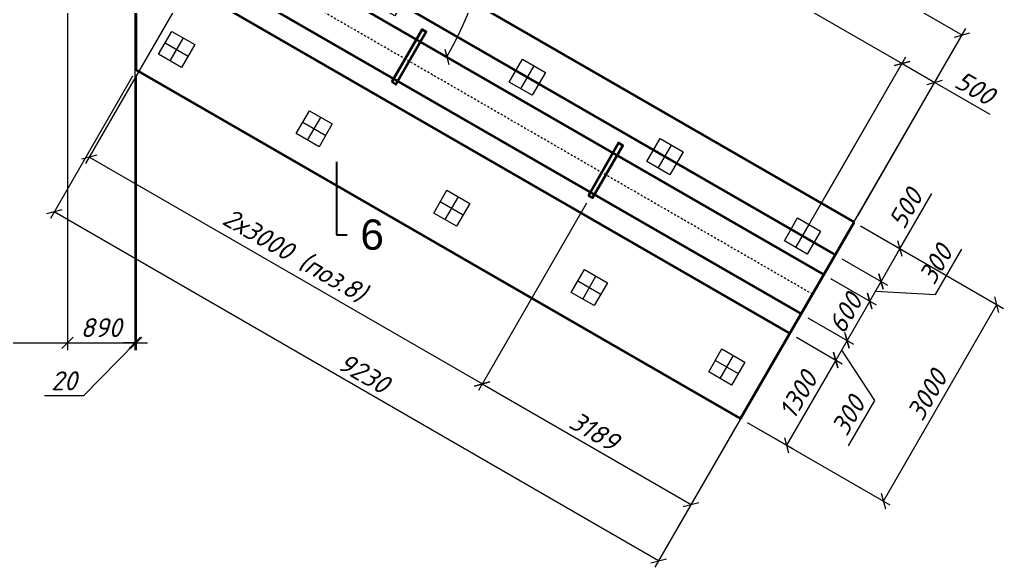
# Model space of a CAD drawing. Header units: millimetres. Extents: x 1725 to 53986, y 1481 to 48803.
# Drawn here: x 40421 to 53429, y 22372 to 29615 of the extents above; entities that cross this region are included whole.
import ezdxf
from ezdxf import colors
from ezdxf.entities.mleader import LeaderData, LeaderLine
from ezdxf.math import Vec2, Vec3

# ---------------------------------------------------------------- set-up
doc = ezdxf.new("R2010")
doc.units = ezdxf.units.MM
doc.linetypes.add('DASHDOT', pattern=[25.4, 12.7, -6.35, 0, -6.35])
doc.linetypes.add('DASHED', pattern=[19.05, 12.7, -6.35])
doc.layers.get('Defpoints').update_dxf_attribs({"color": 6})
for name, color, linetype, lineweight in [('$Выноски', 5, 'Continuous', 13), ('$Оси', 1, 'DASHDOT', 13), ('$Пунктир', 3, 'DASHED', 13), ('$Размеры', 5, 'Continuous', 13), ('$Слои конструкции', 7, 'Continuous', 35)]:
    doc.layers.add(name, color=color, linetype=linetype, lineweight=lineweight)
doc.styles.add('@ТРАНСПРОЕКТ', font='isocpeur.ttf', dxfattribs={"oblique": 15})
doc.styles.get("Standard").update_dxf_attribs({"font": 'arial.ttf'})
doc.dimstyles.new('@TN  1-100', dxfattribs={"dimscale": 100, "dimtxt": 2.5, "dimasz": 1.5, "dimexe": 0.7, "dimexo": 1, "dimgap": 0.5, "dimtad": 1, "dimdec": 0, "dimzin": 0, "dimdsep": 46, "dimtxsty": '@ТРАНСПРОЕКТ', "dimblk": 'OBLIQUE', "dimcen": 0, "dimclrd": 256, "dimclre": 256, "dimclrt": 256, "dimaunit": 1, "dimadec": 3, "dimazin": 0, "dimtfac": 1, "dimtdec": 0, "dimtofl": 0, "dimtmove": 0, "dimatfit": 3, "dimfxl": 1, "dimtolj": 1, "dimtzin": 0, "dimlwd": 13, "dimlwe": 13, "dimarcsym": 0})
doc.dimstyles.new('@TN  1-100$0', dxfattribs={"dimscale": 100, "dimtxt": 2.5, "dimasz": 1.5, "dimexe": 1, "dimexo": 1, "dimgap": 0.75, "dimtad": 1, "dimdec": 0, "dimzin": 0, "dimdsep": 46, "dimtxsty": '@ТРАНСПРОЕКТ', "dimblk": 'OBLIQUE', "dimcen": 0, "dimclrd": 5, "dimclre": 5, "dimclrt": 5, "dimaunit": 1, "dimadec": 3, "dimazin": 0, "dimtfac": 1, "dimtdec": 0, "dimtofl": 0, "dimtmove": 0, "dimatfit": 3, "dimfxl": 1, "dimtfill": 1, "dimtolj": 1, "dimtzin": 0, "dimlwd": 13, "dimlwe": 13, "dimarcsym": 0})

# ---------------------------------------------------------------- blocks, each defined once
blk = doc.blocks.new('_Oblique')
at = {"color": 0, "linetype": 'ByBlock', "lineweight": -2}
blk.add_line((-0.5, -0.5), (0.5, 0.5), dxfattribs=at)
blk = doc.blocks.new('*D225')
at = {"layer": '$Размеры', "color": 5, "linetype": 'Continuous', "lineweight": 13, "transparency": 16777216}
for p, q in [((16902, 30294), (16902, 25242)), ((41052, 30294), (41052, 25242)), ((16902, 25342), (41052, 25342))]:
    blk.add_line(p, q, dxfattribs=at)
at = {"layer": 'Defpoints', "color": 0, "transparency": 16777216}
for p in [(16902, 30394), (41052, 30394), (41052, 25342)]:
    blk.add_point(p, dxfattribs=at)
at = {"layer": '$Размеры', "color": 5, "lineweight": 13, "transparency": 16777216, "xscale": 150, "yscale": 150, "zscale": 150, "rotation": 180}
blk.add_blockref('_Oblique', (16902, 25342), dxfattribs=at)
at = {"layer": '$Размеры', "color": 5, "lineweight": 13, "transparency": 16777216, "xscale": 150, "yscale": 150, "zscale": 150}
blk.add_blockref('_Oblique', (41052, 25342), dxfattribs=at)
at = {"layer": '$Размеры', "color": 5, "transparency": 16777216, "insert": (28977, 25542), "char_height": 250, "attachment_point": 5, "style": '@ТРАНСПРОЕКТ', "bg_fill": 3, "box_fill_scale": 1.1, "bg_fill_color": 9, "bg_fill_true_color": 13158600, "bg_fill_transparency": 0}
blk.add_mtext('\\A1;23х1050=24150', dxfattribs=at)
blk = doc.blocks.new('*D227')
at = {"layer": '$Размеры', "color": 5, "linetype": 'Continuous', "lineweight": 13, "transparency": 16777216}
for p, q in [((41052, 30294), (41052, 25242)), ((41942, 29994), (41942, 25242)), ((41052, 25342), (41942, 25342))]:
    blk.add_line(p, q, dxfattribs=at)
at = {"layer": 'Defpoints', "color": 0, "transparency": 16777216}
for p in [(41052, 30394), (41942, 30094), (41942, 25342)]:
    blk.add_point(p, dxfattribs=at)
at = {"layer": '$Размеры', "color": 5, "lineweight": 13, "transparency": 16777216, "xscale": 150, "yscale": 150, "zscale": 150, "rotation": 180}
blk.add_blockref('_Oblique', (41052, 25342), dxfattribs=at)
at = {"layer": '$Размеры', "color": 5, "lineweight": 13, "transparency": 16777216, "xscale": 150, "yscale": 150, "zscale": 150}
blk.add_blockref('_Oblique', (41942, 25342), dxfattribs=at)
at = {"layer": '$Размеры', "color": 5, "transparency": 16777216, "insert": (41497, 25542), "char_height": 250, "attachment_point": 5, "style": '@ТРАНСПРОЕКТ', "bg_fill": 3, "box_fill_scale": 1.1, "bg_fill_color": 9, "bg_fill_true_color": 13158600, "bg_fill_transparency": 0}
blk.add_mtext('\\A1;890', dxfattribs=at)
blk = doc.blocks.new('A$C11282C60')
at = {"layer": '$Оси', "ltscale": 0.5}
for points in [[(0.175, 0.35), (0.175, 0)], [(0, 0.175), (0.35, 0.175)]]:
    blk.add_lwpolyline(points, dxfattribs=at)
at = {"layer": '$Пунктир', "ltscale": 0.5}
blk.add_lwpolyline([(0, 0), (0.35, 0), (0.35, 0.35), (0, 0.35)], close=True, dxfattribs=at)
blk = doc.blocks.new('A$C0AF07C0A')
at = {"layer": '$Оси', "ltscale": 2}
blk.add_lwpolyline([(8943, 6110), (0, 946)], dxfattribs=at)
at = {"layer": '$Слои конструкции'}
for points in [[(9493, 5157), (7993, 7755), (0, 3140), (0, 0), (561, 0), (9493, 5157)], [(0, 1639), (8643, 6629)], [(8793, 6370), (9093, 5850), (0, 600), (0, 1293), (8793, 6370)], [(0, 254), (9243, 5590)], [(866, 1100), (566, 1620)]]:
    blk.add_lwpolyline(points, dxfattribs=at)
at = {"color": 4, "xscale": 999.9999999999995, "yscale": 999.9999999999995, "zscale": 999.9999999999995, "rotation": 29.99999999983618}
for p in [(7746, 6833), (5928, 5783), (8746, 5101), (4109, 4733), (6928, 4051), (2290, 3683), (5109, 3001), (472, 2633), (3290, 1951), (1472, 901), (562, 376)]:
    blk.add_blockref('A$C11282C60', p, dxfattribs=at)
blk = doc.blocks.new('*D180')
at = {"layer": '$Размеры', "color": 5, "linetype": 'Continuous', "lineweight": 13, "transparency": 16777216}
blk.add_arc((41962, 31494), 4742, 330, 0, dxfattribs=at)
at = {"layer": 'Defpoints', "color": 0, "transparency": 16777216}
for p in [(41942, 31494), (41962, 31494), (50285, 31494), (46418, 29872), (51055, 26244)]:
    blk.add_point(p, dxfattribs=at)
at = {"layer": '$Размеры', "color": 5, "lineweight": 13, "transparency": 16777216, "xscale": 150, "yscale": 150, "zscale": 150}
for p, rotation in [((46704, 31494), 90), ((46069, 29123), 240.0000000000009)]:
    blk.add_blockref('_Oblique', p, dxfattribs=dict(at, rotation=rotation))
at = {"layer": '$Размеры', "color": 5, "transparency": 16777216, "insert": (46442, 30748), "char_height": 250, "attachment_point": 5, "rotation": 80.5514, "style": '@ТРАНСПРОЕКТ', "bg_fill": 3, "box_fill_scale": 1.1, "bg_fill_color": 9, "bg_fill_true_color": 13158600, "bg_fill_transparency": 0}
blk.add_mtext('\\A1;30°', dxfattribs=at)
blk = doc.blocks.new('*D181')
at = {"layer": '$Слои конструкции', "color": 5, "linetype": 'Continuous', "lineweight": 13, "transparency": 16777216}
for p, q in [((51142, 26194), (51749, 25844)), ((51662, 25894), (51362, 25374)), ((50842, 25674), (51449, 25324))]:
    blk.add_line(p, q, dxfattribs=at)
at = {"layer": 'Defpoints', "color": 0, "transparency": 16777216}
for p in [(51055, 26244), (50755, 25724)]:
    blk.add_point(p, dxfattribs=at)
at = {"layer": '$Слои конструкции', "color": 5, "lineweight": 13, "transparency": 16777216, "xscale": 150, "yscale": 150, "zscale": 150}
for p, rotation in [((51662, 25894), 60.00000000000921), ((51362, 25374), 240.0000000000092)]:
    blk.add_blockref('_Oblique', p, dxfattribs=dict(at, rotation=rotation))
at = {"layer": '$Слои конструкции', "color": 5, "transparency": 16777216, "insert": (51339, 25734), "char_height": 250, "attachment_point": 5, "rotation": 60, "style": '@ТРАНСПРОЕКТ', "bg_fill": 3, "box_fill_scale": 1.1, "bg_fill_color": 9, "bg_fill_true_color": 13158600, "bg_fill_transparency": 0}
blk.add_mtext('\\A1;600', dxfattribs=at)
at = {"layer": 'Defpoints', "color": 0, "transparency": 16777216}
blk.add_point((51362, 25374), dxfattribs=at)
blk = doc.blocks.new('*D182')
at = {"layer": '$Слои конструкции', "color": 5, "linetype": 'Continuous', "lineweight": 13, "transparency": 16777216}
for p, q in [((52533, 25979), (52879, 26579)), ((51292, 26454), (51899, 26103)), ((51142, 26194), (51749, 25844)), ((51662, 25894), (51812, 26153)), ((51737, 26024), (52533, 25979))]:
    blk.add_line(p, q, dxfattribs=at)
at = {"layer": 'Defpoints', "color": 0, "transparency": 16777216}
for p in [(51205, 26504), (51055, 26244), (51812, 26153)]:
    blk.add_point(p, dxfattribs=at)
at = {"layer": '$Слои конструкции', "color": 5, "lineweight": 13, "transparency": 16777216, "xscale": 150, "yscale": 150, "zscale": 150}
for p, rotation in [((51812, 26153), 59.99987843859095), ((51662, 25894), 239.999878438591)]:
    blk.add_blockref('_Oblique', p, dxfattribs=dict(at, rotation=rotation))
at = {"layer": '$Слои конструкции', "color": 5, "transparency": 16777216, "insert": (52533, 26379), "char_height": 250, "attachment_point": 5, "rotation": 59.9999, "style": '@ТРАНСПРОЕКТ', "bg_fill": 3, "box_fill_scale": 1.1, "bg_fill_color": 9, "bg_fill_true_color": 13158600, "bg_fill_transparency": 0}
blk.add_mtext('\\A1;300', dxfattribs=at)
blk = doc.blocks.new('*D183')
at = {"layer": '$Слои конструкции', "color": 5, "linetype": 'Continuous', "lineweight": 13, "transparency": 16777216}
for p, q in [((52062, 26586), (52483, 27316)), ((51542, 26887), (52149, 26536)), ((51812, 26153), (52062, 26586)), ((51292, 26454), (51899, 26103))]:
    blk.add_line(p, q, dxfattribs=at)
at = {"layer": 'Defpoints', "color": 0, "transparency": 16777216}
for p in [(51455, 26937), (52062, 26586), (51205, 26504)]:
    blk.add_point(p, dxfattribs=at)
at = {"layer": '$Слои конструкции', "color": 5, "lineweight": 13, "transparency": 16777216, "xscale": 150, "yscale": 150, "zscale": 150}
for p, rotation in [((52062, 26586), 59.99999999999021), ((51812, 26153), 239.9999999999902)]:
    blk.add_blockref('_Oblique', p, dxfattribs=dict(at, rotation=rotation))
at = {"layer": '$Слои конструкции', "color": 5, "transparency": 16777216, "insert": (52137, 27116), "char_height": 250, "attachment_point": 5, "rotation": 60, "style": '@ТРАНСПРОЕКТ', "bg_fill": 3, "box_fill_scale": 1.1, "bg_fill_color": 9, "bg_fill_true_color": 13158600, "bg_fill_transparency": 0}
blk.add_mtext('\\A1;500', dxfattribs=at)
blk = doc.blocks.new('*D184')
at = {"layer": '$Слои конструкции', "color": 5, "linetype": 'Continuous', "lineweight": 13, "transparency": 16777216}
for p, q in [((50842, 25674), (51449, 25324)), ((50692, 25415), (51299, 25064)), ((51362, 25374), (51212, 25114)), ((51287, 25244), (51723, 24577)), ((51723, 24577), (51377, 23978))]:
    blk.add_line(p, q, dxfattribs=at)
at = {"layer": 'Defpoints', "color": 0, "transparency": 16777216}
for p in [(50755, 25724), (50605, 25465), (51212, 25114)]:
    blk.add_point(p, dxfattribs=at)
at = {"layer": '$Слои конструкции', "color": 5, "lineweight": 13, "transparency": 16777216, "xscale": 150, "yscale": 150, "zscale": 150}
for p, rotation in [((51362, 25374), 60.00012156144078), ((51212, 25114), 240.0001215614408)]:
    blk.add_blockref('_Oblique', p, dxfattribs=dict(at, rotation=rotation))
at = {"layer": '$Слои конструкции', "color": 5, "transparency": 16777216, "insert": (51377, 24377), "char_height": 250, "attachment_point": 5, "rotation": 60.0001, "style": '@ТРАНСПРОЕКТ', "bg_fill": 3, "box_fill_scale": 1.1, "bg_fill_color": 9, "bg_fill_true_color": 13158600, "bg_fill_transparency": 0}
blk.add_mtext('\\A1;300', dxfattribs=at)
blk = doc.blocks.new('*D185')
at = {"layer": '$Слои конструкции', "color": 5, "linetype": 'Continuous', "lineweight": 13, "transparency": 16777216}
for p, q in [((50692, 25415), (51299, 25064)), ((51212, 25114), (50562, 23988)), ((50042, 24289), (50649, 23938))]:
    blk.add_line(p, q, dxfattribs=at)
at = {"layer": 'Defpoints', "color": 0, "transparency": 16777216}
for p in [(50605, 25465), (49955, 24339), (50562, 23988)]:
    blk.add_point(p, dxfattribs=at)
at = {"layer": '$Слои конструкции', "color": 5, "lineweight": 13, "transparency": 16777216, "xscale": 150, "yscale": 150, "zscale": 150}
for p, rotation in [((51212, 25114), 60.00000000000379), ((50562, 23988), 240.0000000000038)]:
    blk.add_blockref('_Oblique', p, dxfattribs=dict(at, rotation=rotation))
at = {"layer": '$Слои конструкции', "color": 5, "transparency": 16777216, "insert": (50714, 24651), "char_height": 250, "attachment_point": 5, "rotation": 60, "style": '@ТРАНСПРОЕКТ', "bg_fill": 3, "box_fill_scale": 1.1, "bg_fill_color": 9, "bg_fill_true_color": 13158600, "bg_fill_transparency": 0}
blk.add_mtext('\\A1;1300', dxfattribs=at)
blk = doc.blocks.new('*D186')
at = {"layer": '$Слои конструкции', "color": 5, "linetype": 'Continuous', "lineweight": 13, "transparency": 16777216}
for p, q in [((42012, 31581), (43841, 34748)), ((52884, 29412), (43791, 34662)), ((51105, 26331), (52934, 29498))]:
    blk.add_line(p, q, dxfattribs=at)
at = {"layer": 'Defpoints', "color": 0, "transparency": 16777216}
for p in [(43791, 34662), (41962, 31494), (51055, 26244)]:
    blk.add_point(p, dxfattribs=at)
at = {"layer": '$Слои конструкции', "color": 5, "lineweight": 13, "transparency": 16777216, "xscale": 150, "yscale": 150, "zscale": 150}
for p, rotation in [((43791, 34662), 150.0000000000009), ((52884, 29412), 330.0000000000009)]:
    blk.add_blockref('_Oblique', p, dxfattribs=dict(at, rotation=rotation))
at = {"layer": '$Слои конструкции', "color": 5, "transparency": 16777216, "insert": (48438, 32210), "char_height": 250, "attachment_point": 5, "rotation": 330, "style": '@ТРАНСПРОЕКТ', "bg_fill": 3, "box_fill_scale": 1.1, "bg_fill_color": 9, "bg_fill_true_color": 13158600, "bg_fill_transparency": 0}
blk.add_mtext('\\A1;10500', dxfattribs=at)
blk = doc.blocks.new('*D187')
at = {"layer": '$Слои конструкции', "color": 5, "linetype": 'Continuous', "lineweight": 13, "transparency": 16777216}
for p, q in [((43548, 31040), (44866, 33323)), ((44816, 33236), (52090, 29036)), ((50822, 26840), (52140, 29123))]:
    blk.add_line(p, q, dxfattribs=at)
at = {"layer": 'Defpoints', "color": 0, "transparency": 16777216}
for p in [(43498, 30954), (52090, 29036), (50772, 26754)]:
    blk.add_point(p, dxfattribs=at)
at = {"layer": '$Слои конструкции', "color": 5, "lineweight": 13, "transparency": 16777216, "xscale": 150, "yscale": 150, "zscale": 150}
for p, rotation in [((44816, 33236), 149.9999999999005), ((52090, 29036), 329.9999999999005)]:
    blk.add_blockref('_Oblique', p, dxfattribs=dict(at, rotation=rotation))
at = {"layer": '$Слои конструкции', "color": 5, "transparency": 16777216, "insert": (48553, 31310), "char_height": 250, "attachment_point": 5, "rotation": 330, "style": '@ТРАНСПРОЕКТ', "bg_fill": 3, "box_fill_scale": 1.1, "bg_fill_color": 9, "bg_fill_true_color": 13158600, "bg_fill_transparency": 0}
blk.add_mtext('\\A1;8*2100=8400', dxfattribs=at)
blk = doc.blocks.new('*D188')
at = {"layer": '$Слои конструкции', "color": 5, "linetype": 'Continuous', "lineweight": 13, "transparency": 16777216}
for p, q in [((51072, 27273), (52140, 29123)), ((52090, 29036), (52523, 28786)), ((51505, 27023), (52573, 28873)), ((52523, 28786), (53252, 28365))]:
    blk.add_line(p, q, dxfattribs=at)
at = {"layer": 'Defpoints', "color": 0, "transparency": 16777216}
for p in [(52523, 28786), (51022, 27187), (51455, 26937)]:
    blk.add_point(p, dxfattribs=at)
at = {"layer": '$Слои конструкции', "color": 5, "lineweight": 13, "transparency": 16777216, "xscale": 150, "yscale": 150, "zscale": 150}
for p, rotation in [((52090, 29036), 150.0000000002785), ((52523, 28786), 330.0000000002786)]:
    blk.add_blockref('_Oblique', p, dxfattribs=dict(at, rotation=rotation))
at = {"layer": '$Слои конструкции', "color": 5, "transparency": 16777216, "insert": (53053, 28712), "char_height": 250, "attachment_point": 5, "rotation": 330, "style": '@ТРАНСПРОЕКТ', "bg_fill": 3, "box_fill_scale": 1.1, "bg_fill_color": 9, "bg_fill_true_color": 13158600, "bg_fill_transparency": 0}
blk.add_mtext('\\A1;500', dxfattribs=at)
blk = doc.blocks.new('*D189')
at = {"layer": '$Слои конструкции', "color": 5, "linetype": 'Continuous', "lineweight": 13, "transparency": 16777216}
for p, q in [((51542, 26887), (53429, 25797)), ((51842, 23249), (53342, 25847)), ((50042, 24289), (51929, 23199))]:
    blk.add_line(p, q, dxfattribs=at)
at = {"layer": 'Defpoints', "color": 0, "transparency": 16777216}
for p in [(51455, 26937), (53342, 25847), (49955, 24339)]:
    blk.add_point(p, dxfattribs=at)
at = {"layer": '$Слои конструкции', "color": 5, "lineweight": 13, "transparency": 16777216, "xscale": 150, "yscale": 150, "zscale": 150}
for p, rotation in [((53342, 25847), 60.00000000000209), ((51842, 23249), 240.0000000000021)]:
    blk.add_blockref('_Oblique', p, dxfattribs=dict(at, rotation=rotation))
at = {"layer": '$Слои конструкции', "color": 5, "transparency": 16777216, "insert": (52419, 24648), "char_height": 250, "attachment_point": 5, "rotation": 60, "style": '@ТРАНСПРОЕКТ', "bg_fill": 3, "box_fill_scale": 1.1, "bg_fill_color": 9, "bg_fill_true_color": 13158600, "bg_fill_transparency": 0}
blk.add_mtext('\\A1;3000', dxfattribs=at)
blk = doc.blocks.new('*D208')
at = {"layer": '$Слои конструкции', "color": 5, "linetype": 'Continuous', "lineweight": 13, "transparency": 16777216}
for p, q in [((41942, 29994), (41942, 25242)), ((41962, 28854), (41962, 25242)), ((41952, 25342), (41266, 24639)), ((41942, 25342), (41792, 25342)), ((41942, 25342), (41962, 25342)), ((41962, 25342), (42112, 25342)), ((41266, 24639), (40749, 24639))]:
    blk.add_line(p, q, dxfattribs=at)
at = {"layer": 'Defpoints', "color": 0, "transparency": 16777216}
for p in [(41942, 30094), (41962, 28954), (41962, 25342)]:
    blk.add_point(p, dxfattribs=at)
at = {"layer": '$Слои конструкции', "color": 5, "lineweight": 13, "transparency": 16777216, "xscale": 150, "yscale": 150, "zscale": 150}
blk.add_blockref('_Oblique', (41942, 25342), dxfattribs=at)
at = {"layer": '$Слои конструкции', "color": 5, "lineweight": 13, "transparency": 16777216, "xscale": 150, "yscale": 150, "zscale": 150, "rotation": 180}
blk.add_blockref('_Oblique', (41962, 25342), dxfattribs=at)
at = {"layer": '$Слои конструкции', "color": 5, "transparency": 16777216, "insert": (41007, 24839), "char_height": 250, "attachment_point": 5, "style": '@ТРАНСПРОЕКТ', "bg_fill": 3, "box_fill_scale": 1.1, "bg_fill_color": 9, "bg_fill_true_color": 13158600, "bg_fill_transparency": 0}
blk.add_mtext('\\A1;20', dxfattribs=at)
blk = doc.blocks.new('_None')
blk = doc.blocks.new('*D222')
at = {"layer": '$Слои конструкции', "color": 5, "linetype": 'Continuous', "lineweight": 13, "transparency": 16777216}
for p, q in [((41912, 28867), (40827, 26987)), ((48870, 22459), (40877, 27074)), ((49905, 24252), (48820, 22372))]:
    blk.add_line(p, q, dxfattribs=at)
at = {"layer": 'Defpoints', "color": 0, "transparency": 16777216}
for p in [(41962, 28954), (40877, 27074), (49955, 24339)]:
    blk.add_point(p, dxfattribs=at)
at = {"layer": '$Слои конструкции', "color": 5, "lineweight": 13, "transparency": 16777216, "xscale": 150, "yscale": 150, "zscale": 150}
for p, rotation in [((40877, 27074), 150.0000000000056), ((48870, 22459), 330.0000000000056)]:
    blk.add_blockref('_Oblique', p, dxfattribs=dict(at, rotation=rotation))
at = {"layer": '$Слои конструкции', "color": 5, "transparency": 16777216, "insert": (44973, 24939), "char_height": 250, "attachment_point": 5, "rotation": 330, "style": '@ТРАНСПРОЕКТ', "bg_fill": 3, "box_fill_scale": 1.1, "bg_fill_color": 9, "bg_fill_true_color": 13158600, "bg_fill_transparency": 0}
blk.add_mtext('\\A1;9230', dxfattribs=at)
blk = doc.blocks.new('*D223')
at = {"layer": '$Размеры', "color": 5, "linetype": 'Continuous', "lineweight": 13, "transparency": 16777216}
for p, q in [((42722, 30189), (41291, 27711)), ((46537, 24797), (41341, 27797)), ((47918, 27189), (46487, 24711))]:
    blk.add_line(p, q, dxfattribs=at)
at = {"layer": 'Defpoints', "color": 0, "transparency": 16777216}
for p in [(42772, 30276), (41341, 27797), (47968, 27276)]:
    blk.add_point(p, dxfattribs=at)
at = {"layer": '$Размеры', "color": 5, "lineweight": 13, "transparency": 16777216, "xscale": 150, "yscale": 150, "zscale": 150}
for p, rotation in [((41341, 27797), 149.9998835540289), ((46537, 24797), 329.9998835540289)]:
    blk.add_blockref('_Oblique', p, dxfattribs=dict(at, rotation=rotation))
at = {"layer": '$Размеры', "color": 5, "transparency": 16777216, "insert": (44052, 26492), "char_height": 250, "attachment_point": 5, "rotation": 329.9999, "style": '@ТРАНСПРОЕКТ', "bg_fill": 3, "box_fill_scale": 1.1, "bg_fill_color": 9, "bg_fill_true_color": 13158600, "bg_fill_transparency": 0}
blk.add_mtext('\\A1;2х3000 (поз.8)', dxfattribs=at)
blk = doc.blocks.new('*D224')
at = {"layer": '$Размеры', "color": 5, "linetype": 'Continuous', "lineweight": 13, "transparency": 16777216}
for p, q in [((47918, 27189), (46487, 24711)), ((50680, 25594), (49249, 23116)), ((46537, 24797), (49299, 23203))]:
    blk.add_line(p, q, dxfattribs=at)
at = {"layer": 'Defpoints', "color": 0, "transparency": 16777216}
for p in [(47968, 27276), (50730, 25681), (49299, 23203)]:
    blk.add_point(p, dxfattribs=at)
at = {"layer": '$Размеры', "color": 5, "lineweight": 13, "transparency": 16777216, "xscale": 150, "yscale": 150, "zscale": 150}
for p, rotation in [((46537, 24797), 149.9999999999999), ((49299, 23203), 329.9999999999999)]:
    blk.add_blockref('_Oblique', p, dxfattribs=dict(at, rotation=rotation))
at = {"layer": '$Размеры', "color": 5, "transparency": 16777216, "insert": (48018, 24173), "char_height": 250, "attachment_point": 5, "rotation": 330, "style": '@ТРАНСПРОЕКТ', "bg_fill": 3, "box_fill_scale": 1.1, "bg_fill_color": 9, "bg_fill_true_color": 13158600, "bg_fill_transparency": 0}
blk.add_mtext('\\A1;3189', dxfattribs=at)

msp = doc.modelspace()

# ---------------------------------------------------------------- dimensions: what is measured, and where the dimension line sits
at = {"layer": '$Размеры', "color": 1}
dim = msp.add_linear_dim(base=(41052, 25342.4), p1=(16902, 30393.9), p2=(41052, 30393.9), text='23х1050=<>', dimstyle='@TN  1-100$0', dxfattribs=at)
dim.commit()
dim.dimension.update_dxf_attribs({"geometry": '*D225', "text_midpoint": (28977, 25542.4)})

# ---------------------------------------------------------------- next in the draw order: dimensions: what is measured, and where the dimension line sits
dim = msp.add_linear_dim(base=(41942, 25342.4), p1=(41052, 30393.9), p2=(41942, 30093.9), dimstyle='@TN  1-100$0', dxfattribs=at)
dim.commit()
dim.dimension.update_dxf_attribs({"geometry": '*D227', "text_midpoint": (41497, 25542.4)})

# ---------------------------------------------------------------- next in the draw order: block references
at = {"layer": '$Слои конструкции', "xscale": -1, "rotation": 180}
msp.add_blockref('A$C0AF07C0A', (41962, 32093.9), dxfattribs=at)

# ---------------------------------------------------------------- next in the draw order: dimensions: what is measured, and where the dimension line sits
at = {"layer": '$Размеры', "color": 1}
dim = msp.add_angular_dim_2l(base=(46417.9, 29872.1), line1=((41942, 31493.9), (50285, 31493.9)), line2=((51055.3, 26243.9), (41962, 31493.9)), dimstyle='@TN  1-100', override={"dimexe": 1, "dimgap": 0.75, "dimclrd": 5, "dimclre": 5, "dimclrt": 5, "dimadec": 0, "dimtfill": 1}, dxfattribs=at)
dim.commit()
dim.dimension.update_dxf_attribs({"geometry": '*D180', "text_midpoint": (46639.6, 30715.5), "dimtype": 162})

# ---------------------------------------------------------------- next in the draw order: dimensions: what is measured, and where the dimension line sits
at = {"layer": '$Слои конструкции'}
dim = msp.add_linear_dim(base=(51362.1, 25374), p1=(51055.3, 26243.9), p2=(50755.3, 25724.3), angle=240, dimstyle='@TN  1-100$0', dxfattribs=at)
dim.commit()
dim.dimension.update_dxf_attribs({"geometry": '*D181', "text_midpoint": (51512.1, 25633.8), "dimtype": 161})

# ---------------------------------------------------------------- next in the draw order: dimensions: what is measured, and where the dimension line sits
for base, p1, p2, angle, picture, middle in [((51812.1, 26153.4), (51055.3, 26243.9), (51205.3, 26503.8), 59.99988, '*D182', (52570.4, 26044.3)), ((51212.1, 25114.2), (50755.3, 25724.3), (50605.3, 25464.5), 240.00012, '*D184', (51685.8, 24512))]:
    dim = msp.add_linear_dim(base=base, p1=p1, p2=p2, angle=angle, dimstyle='@TN  1-100$0', override={"dimtmove": 1}, dxfattribs=at)
    dim.commit()
    dim.dimension.update_dxf_attribs({"geometry": picture, "text_midpoint": middle, "dimtype": 161})

# ---------------------------------------------------------------- next in the draw order: dimensions: what is measured, and where the dimension line sits
for p1, p2, distance, picture, middle in [((51205.3, 26503.8), (51455.3, 26936.8), -700.7, '*D183', (52136.9, 27116)), ((50605.3, 25464.5), (49955.3, 24338.7), 700.7, '*D185', (50713.9, 24651.3))]:
    dim = msp.add_aligned_dim(p1=p1, p2=p2, distance=distance, dimstyle='@TN  1-100$0', dxfattribs=at)
    dim.commit()
    dim.dimension.update_dxf_attribs({"geometry": picture, "text_midpoint": middle})

# ---------------------------------------------------------------- next in the draw order: dimensions: what is measured, and where the dimension line sits
dim = msp.add_aligned_dim(p1=(51055.3, 26243.9), p2=(41962, 31493.9), distance=-3657.9, dimstyle='@TN  1-100$0', dxfattribs=at)
dim.commit()
dim.dimension.update_dxf_attribs({"geometry": '*D186', "text_midpoint": (48437.6, 32210)})

# ---------------------------------------------------------------- next in the draw order: dimensions: what is measured, and where the dimension line sits
dim = msp.add_aligned_dim(p1=(43497.7, 30953.8), p2=(50772.3, 26753.8), distance=2635.8, text='8*2100=<>', dimstyle='@TN  1-100$0', dxfattribs=at)
dim.commit()
dim.dimension.update_dxf_attribs({"geometry": '*D187', "text_midpoint": (48552.9, 31309.6)})
dim = msp.add_linear_dim(base=(41962, 25342.4), p1=(41942, 30093.9), p2=(41962, 28953.6), angle=180, dimstyle='@TN  1-100$0', override={"dimtmove": 1}, dxfattribs=at)
dim.commit()
dim.dimension.update_dxf_attribs({"geometry": '*D208', "text_midpoint": (41191, 24638.5), "dimtype": 160})

# ---------------------------------------------------------------- next in the draw order: linework, layer by layer
for points in [[(45343, 28791.4), (45743, 29484.2), (45797.5, 29452.7), (45397.5, 28759.9)], [(47941, 27291.4), (48341, 27984.2), (48395.6, 27952.7), (47995.6, 27259.9)]]:
    msp.add_lwpolyline(points, close=True, dxfattribs=at)

# ---------------------------------------------------------------- next in the draw order: dimensions: what is measured, and where the dimension line sits
dim = msp.add_aligned_dim(p1=(51022.3, 27186.8), p2=(51455.3, 26936.8), distance=2135.8, dimstyle='@TN  1-100$0', dxfattribs=at)
dim.commit()
dim.dimension.update_dxf_attribs({"geometry": '*D188', "text_midpoint": (53052.7, 28711.6)})

# ---------------------------------------------------------------- next in the draw order: leaders
at = {"layer": '$Выноски'}
ml = msp.add_multileader_mtext('Standard', dxfattribs=at)
ml.set_content('6', color=256)
ml.set_leader_properties(linetype='ByLayer')
ml.set_arrow_properties(name='NONE')
ml.build(insert=Vec2(0, 0))
ml.multileader.update_dxf_attribs({"dogleg_length": 0.293, "arrow_head_size": 200, "scale": 100})
ctx = ml.context
ctx.base_point, ctx.scale, ctx.char_height, ctx.arrow_head_size, ctx.landing_gap_size, ctx.plane_origin = Vec3(44750, 26769.5), 100, 400, 200, 200, Vec3(46200.6, 27460.8)
ctx.text_align_type = 1
notes = []
notes.append((ctx, [(1, (1, 1, 0), (44612.8, 26769.5), (1, 0), 137.2, [(0, [(44612.8, 27735.4)], 0, [])])]))
ctx.mtext.insert, ctx.mtext.rotation, ctx.mtext.alignment, ctx.mtext.flow_direction = Vec3(45082.1, 26972.9), 6.2831853, 2, 5
for ctx, leaders in notes:
    for number, flags, end, landing, length, lines in leaders:
        leader = LeaderData()
        leader.index, (leader.has_last_leader_line, leader.has_dogleg_vector, leader.attachment_direction) = number, flags
        leader.last_leader_point, leader.dogleg_vector, leader.dogleg_length = Vec3(end), Vec3(landing), length
        for number, points, colour, breaks in lines:
            line = LeaderLine()
            line.index, line.vertices, line.color, line.breaks = number, Vec3.list(points), colors.encode_raw_color(colour), breaks
            leader.lines.append(line)
        ctx.leaders.append(leader)

# ---------------------------------------------------------------- next in the draw order: dimensions: what is measured, and where the dimension line sits
at = {"layer": '$Слои конструкции'}
dim = msp.add_aligned_dim(p1=(49955.3, 24338.7), p2=(51455.3, 26936.8), distance=-2178.7, dimstyle='@TN  1-100$0', dxfattribs=at)
dim.commit()
dim.dimension.update_dxf_attribs({"geometry": '*D189', "text_midpoint": (52418.9, 24648.4)})

# ---------------------------------------------------------------- next in the draw order: dimensions: what is measured, and where the dimension line sits
dim = msp.add_aligned_dim(p1=(49955.3, 24338.7), p2=(41962, 28953.6), distance=2170.9, dimstyle='@TN  1-100$0', dxfattribs=at)
dim.commit()
dim.dimension.update_dxf_attribs({"geometry": '*D222', "text_midpoint": (44973.2, 24939.3)})

# ---------------------------------------------------------------- next in the draw order: dimensions: what is measured, and where the dimension line sits
at = {"layer": '$Размеры'}
dim = msp.add_aligned_dim(p1=(47968.3, 27275.6), p2=(42772.2, 30275.6), distance=2861.8, text='2х3000 (поз.8)', dimstyle='@TN  1-100$0', dxfattribs=at)
dim.commit()
dim.dimension.update_dxf_attribs({"geometry": '*D223', "text_midpoint": (44051.9, 26492.1)})

# ---------------------------------------------------------------- next in the draw order: dimensions: what is measured, and where the dimension line sits
dim = msp.add_aligned_dim(p1=(47968.3, 27275.6), p2=(50730.3, 25681), distance=-2861.8, dimstyle='@TN  1-100$0', dxfattribs=at)
dim.commit()
dim.dimension.update_dxf_attribs({"geometry": '*D224', "text_midpoint": (48018.4, 24173.2)})

doc.saveas('drawing.dxf')
